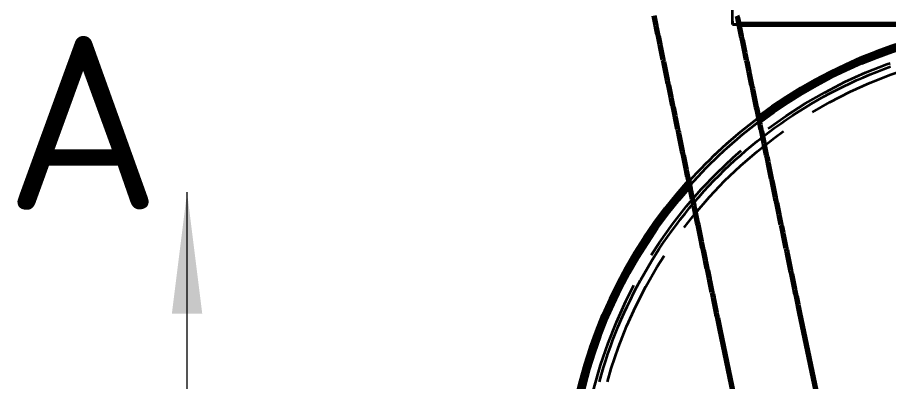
# Model space of a CAD drawing. Header units: millimetres. Extents: x 0 to 2208, y 0 to 420.
# Drawn here: x 60.77 to 85.89, y 96.37 to 106.86 of the extents above; entities that cross this region are included whole.
import ezdxf
from ezdxf.enums import TextEntityAlignment as Align

# ---------------------------------------------------------------- set-up
doc = ezdxf.new("R2010")
doc.units = ezdxf.units.MM
doc.linetypes.add('IRAM-E-TRAZOS', pattern=[5, 4, -1])
for name, color, linetype, lineweight in [('01-VISIBLE', 7, 'CONTINUOUS', 70), ('02-OCULTA', 4, 'IRAM-E-TRAZOS', 35), ('06-TEXTO', 7, 'CONTINUOUS', 25), ('08-FINA', 5, 'CONTINUOUS', 18)]:
    doc.layers.add(name, color=color, linetype=linetype, lineweight=lineweight)
doc.styles.add('ISO3098', font='isocpeur.ttf')

msp = doc.modelspace()

# ---------------------------------------------------------------- hatches: boundary and pattern name
at = {"layer": '08-FINA'}
h = msp.add_hatch(color=7, dxfattribs=at)
h.dxf.hatch_style = 1
h.paths.add_polyline_path([(65.659, 101.829), (65.222, 98.329), (66.097, 98.329)])

# ---------------------------------------------------------------- linework, layer by layer
at = {"layer": '01-VISIBLE'}
for p, q in [((88.852, 106.654), (81.581, 106.654)), ((84.026, 95.053), (83.333, 98.343)), ((81.727, 94.568), (81.033, 97.858))]:
    msp.add_line(p, q, dxfattribs=at)
for points in [[(81.033, 97.858), (81.023, 97.907), (81.013, 97.956), (81.002, 98.005), (80.992, 98.054), (80.982, 98.103), (80.972, 98.151), (80.961, 98.2), (80.951, 98.249), (80.941, 98.298), (80.93, 98.347), (80.92, 98.396), (80.91, 98.445), (80.899, 98.494), (80.889, 98.543), (80.879, 98.592), (80.868, 98.641), (80.858, 98.69), (80.848, 98.739), (80.838, 98.788), (80.827, 98.836), (80.817, 98.885), (80.807, 98.934), (80.796, 98.983), (80.786, 99.032), (80.776, 99.081), (80.765, 99.13), (80.755, 99.179), (80.745, 99.228), (80.734, 99.277), (80.724, 99.326), (80.714, 99.375), (80.703, 99.424), (80.693, 99.473), (80.683, 99.521), (80.673, 99.57), (80.662, 99.619), (80.652, 99.668), (80.642, 99.717), (80.631, 99.766), (80.621, 99.815), (80.611, 99.864), (80.6, 99.913), (80.59, 99.962), (80.58, 100.011), (80.569, 100.06), (80.559, 100.109), (80.549, 100.157), (80.538, 100.206), (80.528, 100.255), (80.518, 100.304), (80.508, 100.353), (80.497, 100.402), (80.487, 100.451), (80.477, 100.5), (80.466, 100.549), (80.456, 100.598), (80.446, 100.647), (80.435, 100.696), (80.425, 100.745), (80.415, 100.794), (80.404, 100.842), (80.394, 100.891), (80.384, 100.94), (80.374, 100.989), (80.363, 101.038), (80.353, 101.087), (80.343, 101.136), (80.332, 101.185), (80.322, 101.234), (80.312, 101.283), (80.301, 101.332), (80.291, 101.381), (80.281, 101.43), (80.27, 101.478), (80.26, 101.527), (80.25, 101.576), (80.239, 101.625), (80.229, 101.674), (80.219, 101.723), (80.209, 101.772), (80.198, 101.821), (80.188, 101.87), (80.178, 101.919), (80.167, 101.968), (80.157, 102.017), (80.147, 102.066), (80.136, 102.115), (80.126, 102.163), (80.116, 102.212), (80.105, 102.261), (80.095, 102.31), (80.085, 102.359), (80.074, 102.408), (80.064, 102.457), (80.054, 102.506), (80.044, 102.555), (80.033, 102.604), (80.023, 102.653), (80.013, 102.702), (80.002, 102.751), (79.992, 102.799), (79.982, 102.848), (79.971, 102.897), (79.961, 102.946), (79.951, 102.995), (79.94, 103.044), (79.93, 103.093), (79.92, 103.142), (79.91, 103.191), (79.899, 103.24), (79.889, 103.289), (79.879, 103.338), (79.868, 103.387), (79.858, 103.436), (79.848, 103.484), (79.837, 103.533), (79.827, 103.582), (79.817, 103.631), (79.806, 103.68), (79.796, 103.729), (79.786, 103.778), (79.775, 103.827), (79.765, 103.876), (79.755, 103.925), (79.745, 103.974), (79.734, 104.023), (79.724, 104.072), (79.714, 104.121), (79.703, 104.169), (79.693, 104.218), (79.683, 104.267), (79.672, 104.316), (79.662, 104.365), (79.652, 104.414), (79.641, 104.463), (79.631, 104.512), (79.621, 104.561), (79.61, 104.61), (79.6, 104.659), (79.59, 104.708), (79.58, 104.757), (79.569, 104.805), (79.559, 104.854), (79.549, 104.903), (79.538, 104.952), (79.528, 105.001), (79.518, 105.05), (79.507, 105.099), (79.497, 105.148), (79.487, 105.197), (79.476, 105.246), (79.466, 105.295), (79.456, 105.344), (79.445, 105.393), (79.435, 105.442), (79.425, 105.49), (79.415, 105.539), (79.404, 105.588), (79.394, 105.637), (79.384, 105.686), (79.373, 105.735), (79.363, 105.784), (79.353, 105.833), (79.342, 105.882), (79.332, 105.931), (79.322, 105.98), (79.311, 106.029), (79.301, 106.078), (79.291, 106.126), (79.281, 106.175), (79.27, 106.224), (79.26, 106.273), (79.25, 106.322), (79.239, 106.371), (79.229, 106.42), (79.219, 106.469), (79.208, 106.518), (79.198, 106.567), (79.188, 106.616), (79.177, 106.665), (79.167, 106.714), (79.157, 106.763), (79.146, 106.811), (79.136, 106.86), (79.126, 106.909)], [(83.333, 98.343), (83.323, 98.391), (83.312, 98.44), (83.302, 98.489), (83.292, 98.538), (83.281, 98.587), (83.271, 98.636), (83.261, 98.685), (83.25, 98.734), (83.24, 98.783), (83.23, 98.832), (83.219, 98.881), (83.209, 98.93), (83.199, 98.979), (83.189, 99.028), (83.178, 99.076), (83.168, 99.125), (83.158, 99.174), (83.147, 99.223), (83.137, 99.272), (83.127, 99.321), (83.116, 99.37), (83.106, 99.419), (83.096, 99.468), (83.085, 99.517), (83.075, 99.566), (83.065, 99.615), (83.055, 99.664), (83.044, 99.712), (83.034, 99.761), (83.024, 99.81), (83.013, 99.859), (83.003, 99.908), (82.993, 99.957), (82.982, 100.006), (82.972, 100.055), (82.962, 100.104), (82.951, 100.153), (82.941, 100.202), (82.931, 100.251), (82.92, 100.3), (82.91, 100.349), (82.9, 100.397), (82.89, 100.446), (82.879, 100.495), (82.869, 100.544), (82.859, 100.593), (82.848, 100.642), (82.838, 100.691), (82.828, 100.74), (82.817, 100.789), (82.807, 100.838), (82.797, 100.887), (82.786, 100.936), (82.776, 100.985), (82.766, 101.033), (82.755, 101.082), (82.745, 101.131), (82.735, 101.18), (82.725, 101.229), (82.714, 101.278), (82.704, 101.327), (82.694, 101.376), (82.683, 101.425), (82.673, 101.474), (82.663, 101.523), (82.652, 101.572), (82.642, 101.621), (82.632, 101.67), (82.621, 101.718), (82.611, 101.767), (82.601, 101.816), (82.591, 101.865), (82.58, 101.914), (82.57, 101.963), (82.56, 102.012), (82.549, 102.061), (82.539, 102.11), (82.529, 102.159), (82.518, 102.208), (82.508, 102.257), (82.498, 102.306), (82.487, 102.355), (82.477, 102.403), (82.467, 102.452), (82.456, 102.501), (82.446, 102.55), (82.436, 102.599), (82.426, 102.648), (82.415, 102.697), (82.405, 102.746), (82.395, 102.795), (82.384, 102.844), (82.374, 102.893), (82.364, 102.942), (82.353, 102.991), (82.343, 103.039), (82.333, 103.088), (82.322, 103.137), (82.312, 103.186), (82.302, 103.235), (82.291, 103.284), (82.281, 103.333), (82.271, 103.382), (82.261, 103.431), (82.25, 103.48), (82.24, 103.529), (82.23, 103.578), (82.219, 103.627), (82.209, 103.676), (82.199, 103.724), (82.188, 103.773), (82.178, 103.822), (82.168, 103.871), (82.157, 103.92), (82.147, 103.969), (82.137, 104.018), (82.127, 104.067), (82.116, 104.116), (82.106, 104.165), (82.096, 104.214), (82.085, 104.263), (82.075, 104.312), (82.065, 104.36), (82.054, 104.409), (82.044, 104.458), (82.034, 104.507), (82.023, 104.556), (82.013, 104.605), (82.003, 104.654), (81.992, 104.703), (81.982, 104.752), (81.972, 104.801), (81.962, 104.85), (81.951, 104.899), (81.941, 104.948), (81.931, 104.997), (81.92, 105.045), (81.91, 105.094), (81.9, 105.143), (81.889, 105.192), (81.879, 105.241), (81.869, 105.29), (81.858, 105.339), (81.848, 105.388), (81.838, 105.437), (81.827, 105.486), (81.817, 105.535), (81.807, 105.584), (81.797, 105.633), (81.786, 105.681), (81.776, 105.73), (81.766, 105.779), (81.755, 105.828), (81.745, 105.877), (81.735, 105.926), (81.724, 105.975), (81.714, 106.024), (81.704, 106.073), (81.693, 106.122), (81.683, 106.171), (81.673, 106.22), (81.662, 106.269), (81.652, 106.318), (81.642, 106.366), (81.632, 106.415), (81.621, 106.464), (81.611, 106.513), (81.601, 106.562), (81.59, 106.611), (81.58, 106.66), (81.57, 106.709), (81.559, 106.758), (81.549, 106.807), (81.539, 106.856), (81.528, 106.905)]]:
    msp.add_lwpolyline(points, dxfattribs=at)
for radius, start, end in [(13.921, 0, 126.7973), (13.825, 0, 126.9821), (13.921, 138.0429, -155.1783), (13.825, 138.3341, -154.5024)]:
    msp.add_arc((90.484, 92.829), radius, start, end, dxfattribs=at)
at = {"layer": '02-OCULTA'}
for p, q in [((81.384, 116.754), (81.384, 106.654)), ((81.384, 116.754), (81.384, 106.654)), ((81.384, 106.654), (81.384, 116.754)), ((81.384, 106.654), (81.384, 107.59)), ((81.581, 106.654), (81.384, 106.654)), ((81.384, 106.654), (99.584, 106.654)), ((99.584, 106.654), (81.384, 106.654)), ((81.384, 106.654), (99.584, 106.654))]:
    msp.add_line(p, q, dxfattribs=at)
msp.add_lwpolyline([(77.551, 96.367), (77.608, 96.57), (77.668, 96.772), (77.732, 96.973), (77.798, 97.172), (77.868, 97.371), (77.941, 97.569), (78.017, 97.765), (78.096, 97.96), (78.178, 98.154), (78.263, 98.347), (78.352, 98.538), (78.443, 98.728), (78.537, 98.917), (78.634, 99.103), (78.734, 99.289), (78.837, 99.473), (78.943, 99.655), (79.051, 99.835), (79.163, 100.014), (79.277, 100.191), (79.394, 100.366), (79.513, 100.539), (79.636, 100.711), (79.761, 100.88), (79.889, 101.048), (80.019, 101.213), (80.152, 101.376), (80.288, 101.538), (80.426, 101.697), (80.566, 101.854), (80.709, 102.008), (80.855, 102.161), (81.002, 102.311), (81.152, 102.459), (81.305, 102.604), (81.459, 102.747), (81.616, 102.888), (81.775, 103.026), (81.937, 103.161), (82.1, 103.294), (82.265, 103.424), (82.433, 103.552), (82.602, 103.677), (82.774, 103.8), (82.947, 103.92), (83.122, 104.037), (83.299, 104.151), (83.478, 104.262), (83.658, 104.371), (83.84, 104.477), (84.024, 104.58), (84.21, 104.68), (84.396, 104.777), (84.585, 104.871), (84.775, 104.962), (84.966, 105.05), (85.159, 105.135), (85.353, 105.217), (85.548, 105.296), (85.744, 105.372), (85.942, 105.445)], dxfattribs=at)
msp.add_lwpolyline([(77.551, 96.367), (77.608, 96.57), (77.668, 96.772), (77.732, 96.973), (77.798, 97.172), (77.868, 97.371), (77.941, 97.569), (78.017, 97.765), (78.096, 97.96), (78.178, 98.154), (78.263, 98.347), (78.352, 98.538), (78.443, 98.728), (78.537, 98.917), (78.634, 99.103), (78.734, 99.289), (78.837, 99.473), (78.943, 99.655), (79.051, 99.835), (79.163, 100.014), (79.277, 100.191), (79.394, 100.366), (79.513, 100.539), (79.636, 100.711), (79.761, 100.88), (79.889, 101.048), (80.019, 101.213), (80.152, 101.376), (80.288, 101.538), (80.426, 101.697), (80.566, 101.854), (80.709, 102.008), (80.855, 102.161), (81.002, 102.311), (81.152, 102.459), (81.305, 102.604), (81.459, 102.747), (81.616, 102.888), (81.775, 103.026), (81.937, 103.161), (82.1, 103.294), (82.265, 103.424), (82.433, 103.552), (82.602, 103.677), (82.774, 103.8), (82.947, 103.92), (83.122, 104.037), (83.299, 104.151), (83.478, 104.262), (83.658, 104.371), (83.84, 104.477), (84.024, 104.58), (84.21, 104.68), (84.396, 104.777), (84.585, 104.871), (84.775, 104.962), (84.966, 105.05), (85.159, 105.135), (85.353, 105.217), (85.548, 105.296), (85.744, 105.372), (85.942, 105.445)], dxfattribs=at)
for radius in [13.921, 13.825, 13.825, 13.825, 13.505, 13.505, 13.505, 13.505, 13.505, 13.505, 13.505, 13.505, 13.185, 13.185, 13.185, 13.185]:
    msp.add_circle((90.484, 92.829), radius, dxfattribs=at)
for radius, start, end in [(13.921, 126.7973, 138.0429), (13.825, 126.9821, 138.3341)]:
    msp.add_arc((90.484, 92.829), radius, start, end, dxfattribs=at)
at = {"layer": '08-FINA'}
msp.add_line((65.659, 92.829), (65.659, 101.829), dxfattribs=at)

# ---------------------------------------------------------------- texts
at = {"layer": '06-TEXTO', "style": 'ISO3098'}
msp.add_text('A', height=5, dxfattribs=at).set_placement((62.659, 103.829), align=Align.MIDDLE_CENTER)

doc.saveas('drawing.dxf')
